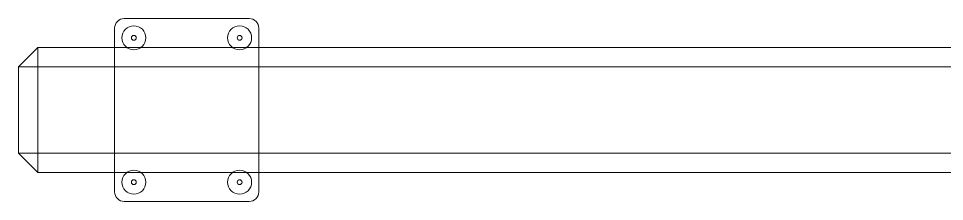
# Model space of a CAD drawing. Header units: millimetres. Extents: x -5410 to 140, y -605 to 960.
# Drawn here: x -4020 to -3057, y 770 to 960 of the extents above; entities that cross this region are included whole.
import ezdxf

# ---------------------------------------------------------------- set-up
doc = ezdxf.new("R2010")
doc.units = ezdxf.units.MM
doc.layers.get('0').update_dxf_attribs({"linetype": 'CONTINUOUS', "lineweight": 0, "true_color": 0x000000})
doc.layers.add('help', color=8, linetype='CONTINUOUS', lineweight=0, true_color=0x808080)
doc.layers.add('motor', color=6, linetype='CONTINUOUS', lineweight=0, true_color=0xff00ff)

msp = doc.modelspace()

# ---------------------------------------------------------------- linework, layer by layer
for p, q in [((-3910, 960), (-3780, 960)), ((-3920, 780), (-3920, 950)), ((-3770, 950), (-3770, 780)), ((-3780, 770), (-3910, 770))]:
    msp.add_line(p, q)
for centre in [(-3900, 940), (-3790, 940), (-3900, 790), (-3790, 790)]:
    msp.add_circle(centre, 2.5)
for centre, start, end in [((-3910, 950), 90, 180), ((-3780, 950), 0, 90), ((-3910, 780), 180, 270), ((-3780, 780), 270, 0)]:
    msp.add_arc(centre, 10, start, end)
at = {"layer": 'help'}
for centre in [(-3900, 940), (-3790, 940), (-3900, 790), (-3790, 790)]:
    msp.add_circle(centre, 12.5, dxfattribs=at)
at = {"layer": 'motor'}
for p, q in [((-4020, 910), (-4000, 930)), ((-4000, 930), (-2000, 930)), ((-4000, 930), (-4000, 910)), ((-4000, 910), (-4020, 910)), ((-4020, 910), (-4020, 820)), ((-4000, 910), (-2000, 910)), ((-4000, 820), (-4000, 910)), ((-4000, 820), (-4020, 820)), ((-4020, 820), (-4000, 800)), ((-4000, 820), (-2000, 820)), ((-4000, 800), (-4000, 820)), ((-4000, 800), (-2000, 800))]:
    msp.add_line(p, q, dxfattribs=at)

doc.saveas('drawing.dxf')
